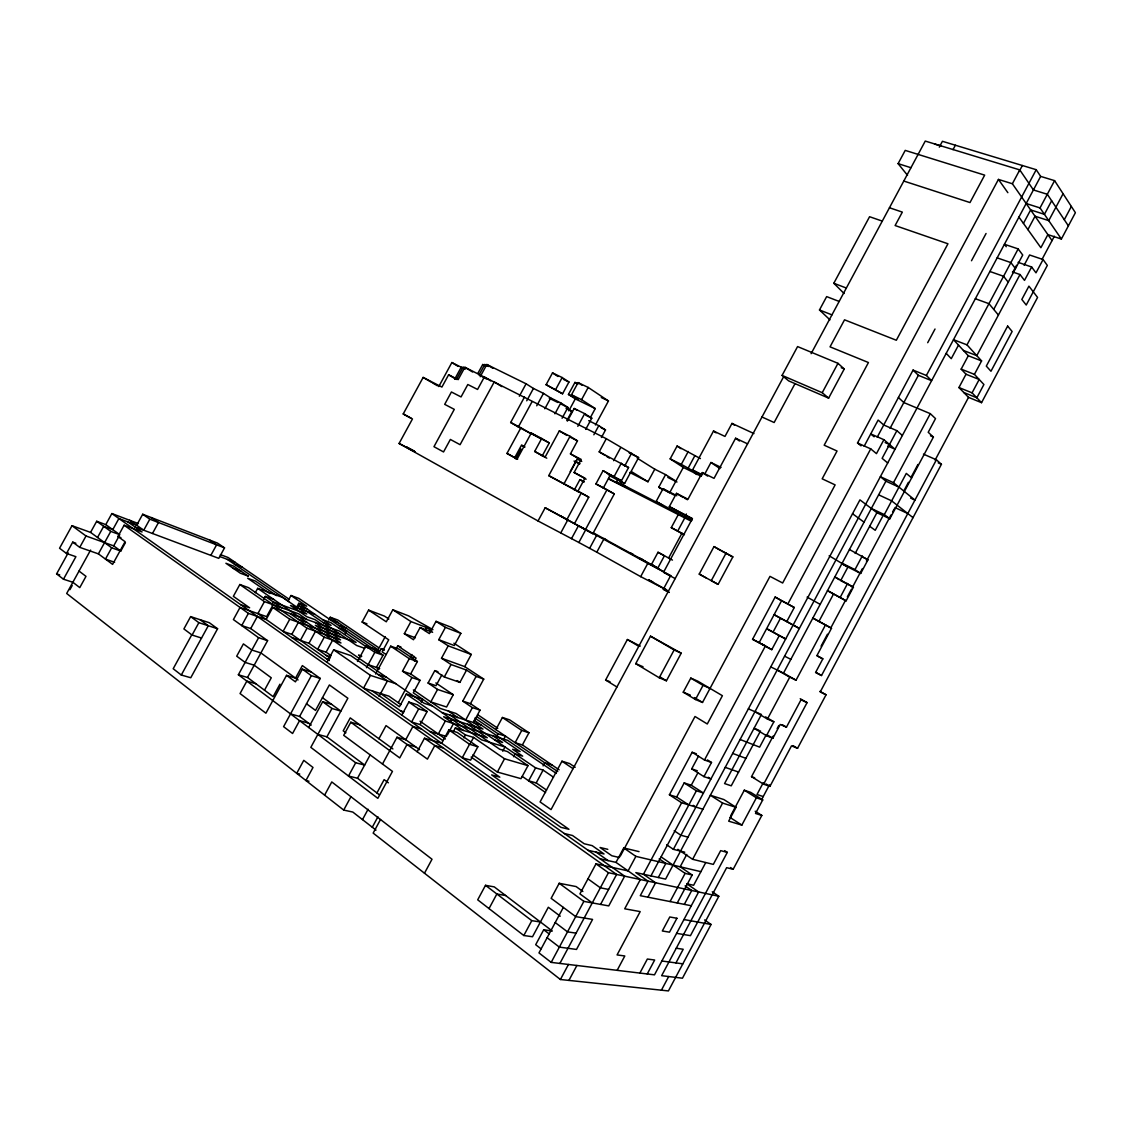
<?xml version="1.0" encoding="UTF-8"?>
<svg xmlns="http://www.w3.org/2000/svg" width="1132" height="1132" viewBox="0 0 1132 1132"><rect width="100%" height="100%" fill="white"/><g stroke="black" fill="none" stroke-linecap="round" stroke-linejoin="round"><path stroke-width="1.5" d="M705.717 862.598L693.633 885.266L686.77 883.767L698.642 891.959L654.494 974.836L551.185 962.384L538.973 952.903L563.34 907.425M730.649 815.818L744.304 790.207L750.7 792.372L762.727 799.914L755.511 813.455L761.822 815.436L733.168 869.277L726.645 867.678L690.449 935.655L676.596 933.348M819.922 691.327L826.049 694.779L797.551 748.323L791.509 745.861L769.93 786.386L763.633 784.193L751.521 776.665L773.156 736.083M777.146 728.583L778.759 725.57M821.082 646.174L827.45 634.217M830.633 628.232L844.967 601.361M847.344 596.875L851.321 589.418M852.113 587.933L862.442 568.547M866.419 561.104L890.997 514.975M892.582 512.004L894.167 509.032M903.676 491.217L908.416 482.303M911.585 476.374L917.911 464.502M1024.106 265.256L1029.582 254.983L1043.081 259.539L1047.326 265.412L1026.229 305.032L1021.828 299.442L1028.917 286.141L1037.563 297.419L981.543 402.667L968.525 397.374L958.931 387.54L966.021 374.239L961.167 369.131L968.299 355.745L953.498 339.671L966.997 344.864L981.586 360.924L974.426 374.367L983.906 384.512L976.845 397.785L963.757 392.493M647.235 973.959L654.664 960.021L647.363 959.03L639.877 973.067M684.322 904.369L691.737 890.474L685.115 885.903M736.055 807.328L722.598 803.083L710.344 795.244L723.9 799.56L736.055 807.328L728.683 821.167L741.856 825.087L756.388 797.805L762.727 799.914M758.907 730.253L754.068 728.272L766.463 735.673L772.859 738.276L780.203 724.494L786.457 727.154L801.017 699.817L807.074 702.632L763.633 784.193M831.496 628.246L812.861 618.086L831.496 628.246L816.865 655.711L822.837 658.852L815.578 672.507L821.521 675.521L936.405 459.804L923.443 454.13M846.113 600.837L827.506 590.635L846.113 600.837L853.415 587.14L834.822 576.924L839.208 579.711M843.198 564.656L860.702 573.457L867.989 559.774L849.439 549.515M666.691 844.797L673.37 849.325L859.938 499.877L876.918 512.683L889.837 518.796L933.405 437.065L928.212 432.283L935.513 418.599L930.306 413.661L903.831 402.553L898.412 397.516M1012.489 271.921L1020.017 274.538L976.789 355.646L963.445 350.467M1063.09 193.728L1048.756 220.627L1035.044 216.226L1027.898 229.612M1018.107 262.341L1031.634 266.982L1024.502 280.382L1020.017 274.538M763.322 782.608L756.997 794.48L763.209 796.574M935.089 460.13L968.525 397.374M1042.02 259.384L1054.359 236.234M724.664 850.627L727.31 852.382L661.64 975.685L682.469 978.204L711.066 924.462L704.613 919.948M981.543 402.667L972.077 392.846L979.194 379.475L966.021 374.239M1043.081 259.539L1035.992 272.84L1031.634 266.982M1064.292 219.721L1071.353 206.463M761.638 799.532L769.491 784.787M661.413 990.189L668.687 976.534M675.946 962.908L683.204 949.267L676.271 948.234M936.405 459.804L941.428 464.29L820.219 691.949L826.049 694.779M1018.927 217.089L1040.888 247.724L1047.878 234.607L1061.377 239.036L1075.4 212.689L1054.585 180.639L1040.648 176.394L1036.219 169.701L942.418 141.302L939.291 147.146M712.283 891.79L718.806 896.261L668.418 990.924L560.411 979.505L373.164 833.095L380.508 819.526M559.887 963.431L608.436 872.715L718.806 896.261M600.102 858.806L615.992 862.386L623.732 847.939L639.028 851.618M620.294 856.132L695.006 716.499L707.288 723.971L722.4 695.699L697.821 681.181L690.789 678.11L683.247 692.176L695.472 699.519L702.519 702.448L769.986 576.372L782.651 583.008L835.119 484.892L822.172 478.822L837.043 451.031L824.181 445.201L868.442 362.537L830.039 346.845L844.529 319.818L896.332 340.251L947.951 243.776L895.115 225.537L902.331 212.109L889.455 207.75M560.411 979.505L568.462 964.464M600.583 904.411L616.615 874.456L424.486 738.234L417.17 751.761M568.915 980.411L576.895 965.483M700.892 871.668L635.873 856.372L628.104 870.904L595.998 863.858L579.924 893.87L592.277 902.912M702.901 809.196L681.634 802.772L669.408 794.791L692.147 752.271L696.392 753.785M779.283 635.59L785.679 638.972L766.633 628.656L779.283 635.59L771.769 649.655L752.568 639.283L775.137 597.059L794.282 607.502L786.782 621.539L799.362 628.458L774.104 614.69L786.782 621.539M861.013 445.852L857.518 442.98L998.438 179.422L1012.376 183.752L1052.038 240.578M669.408 794.791L676.653 797.013L684.181 782.934L691.27 785.226L703.425 793.023L696.392 790.787L684.181 782.934M708.207 777.26L710.924 778.972L703.948 776.623L691.709 768.854L698.472 756.204M752.568 639.283L759.162 642.636L781.561 600.724L775.137 597.059M864.155 446.22L878.135 420.071L883.738 424.981L896.884 430.669L902.36 435.495M681.634 802.772L643.429 874.258L655.584 882.776L647.9 897.181M692.147 752.271L704.486 759.997L765.218 646.33M787.914 603.865L870.72 448.866L857.518 442.98M1012.376 183.752L1019.776 169.899L925.254 141.076L811.106 353.679M691.27 785.226L697.892 772.802M773.085 632.066L780.5 618.199M877.215 437.193L913.071 370.093L926.372 375.47L931.608 380.692L918.377 375.315L913.071 370.093M927.702 342.699L935.018 329.016M971.497 260.742L986.057 233.489M1019.154 171.54L1022.366 165.513M650.928 875.899L696.392 790.787M703.948 776.623L711.504 762.487L707.415 759.926M874.13 436.796L870.734 433.91L883.908 439.697L876.465 453.635L870.72 448.866M890.077 428.306L918.377 375.315M658.315 877.526L665.842 863.419L659.192 858.848M896.884 430.669L882.125 458.333L887.7 462.96M926.372 375.47L1036.219 169.701M1040.648 176.394L665.588 879.111L635.83 872.588L648.028 881.163L640.273 895.681L691.298 905.742M617.152 970.336L624.807 955.974L617.067 954.927L640.188 911.6L624.708 908.798L640.358 879.522L615.992 862.386M686.756 854.434L680.162 866.787L692.176 874.994L677.261 902.968M770.765 666.904L783.5 673.115L885.917 481.171L880.371 476.699L893.488 482.685L914.953 500.089L910.666 498.122M958.507 345.104L951.262 358.674L946.211 353.34M1023.441 223.4L1030.644 209.915L1044.426 214.33L1051.642 200.774M760.52 730.918L731.244 785.82L724.565 783.57L761.44 714.462L748.365 708.858M818.875 621.525L833.407 594.258M855.184 553.435L876.918 512.683M670.073 901.553L685.115 873.38L692.176 874.994M677.87 849.325L692.614 859.301L722.598 803.083M754.945 711.688L767.425 719.046L789.768 677.148L796.037 680.191L825.539 624.85M893.488 482.685L930.306 413.661M966.997 344.864L1018.163 248.913L1004.424 244.271L1006.263 246.719M1061.377 239.036L1040.025 207.92L1054.585 180.639M766.081 735.036L759.629 747.134L740.102 739.493M882.408 516.829L875.234 530.314L869.673 526.267M1012.574 272.699L1016.522 265.298M766.463 735.673L773.863 721.792L765.572 716.91M840.269 597.243L847.613 583.447M860.702 573.457L854.971 569.651L862.315 555.883M889.837 518.796L884.318 514.607L906.293 473.402L911.642 477.888M993.726 309.404L1022.72 255.025L1018.163 248.913M782.085 375.414L797.579 346.576L837.977 363.33L844.246 368.975L828.624 398.124L788.664 380.876L782.085 375.414L822.228 392.705L828.624 398.124M783.585 376.8L551.043 809.606L540.077 801.937L561.967 761.213L569.651 763.576L575.183 767.284M829.94 319.847L819.483 309.956L826.657 296.612L839.152 301.437M844.076 293.485L833.817 283.269L869.574 216.721L882.281 221.108M907.524 175.319L898.101 163.631L905.218 150.386L984.67 175.135L969.997 202.557L903.789 181.049M635.731 663.649L650.49 636.17L681.209 653.192L666.423 680.785L659.22 677.757L635.731 663.649L643.018 666.748M795.046 383.578L774.147 422.519L761.977 417M699.236 574.108L713.995 546.6L732.843 556.902L718.113 584.367L699.236 574.108L706.085 577.872M659.22 677.757L674.134 649.966L681.209 653.192M726.15 552.968L711.306 580.645L718.113 584.367M541.039 948.842L535.691 944.711L543.714 929.754L552.303 931.028L494.274 886.894L485.501 885.323L477.704 899.827L523.819 935.513L531.785 920.656L540.417 922M582.867 891.492L576.117 886.568L559.208 883.285L551.143 898.327L575.693 916.623L592.56 919.41L576.499 949.437L559.364 947.116L547.11 937.721M822.228 392.705L837.977 363.33M953.017 149.636L955.38 145.236M551.185 962.384L583.857 901.383L608.747 905.897L624.652 876.168L111.87 513.56L105.771 524.625L96.687 521.272L90.56 532.394L72.009 525.701L59.557 548.242L66.477 553.463L75.901 556.689L63.463 579.216L56.6 573.896L68.203 552.869M695.472 699.519L703.043 685.369L710.047 688.398M496.424 736.875L498.066 733.805L505.452 736.111L503.811 739.168M578.848 542.483L596.79 552.19L603.752 539.271L585.824 529.55L578.848 542.483L538.025 520.975L399.087 443.461L412.458 418.953L403.218 413.958L423.156 377.423L441.905 387.073L448.612 374.791L458.163 379.63L464.884 367.277L606.299 438.692L638.59 457.611L624.595 483.52L609.101 475.525M424.472 873.225L432.014 859.245L331.775 781.943L324.601 795.145M502.721 751.209L505.013 746.964L481.609 739.847L413.293 692.798L420.057 680.318L410.661 673.936L402.511 671.163L409.289 658.668L417.397 661.527L410.661 673.936M629.802 472.483L647.985 481.751L654.763 469.2L637.288 458.205M497.373 772.052L504.532 758.765L527.993 765.657L520.989 778.66L497.373 772.052L472.893 754.917M522.39 744.941L528.941 732.772L521.739 730.437L515.131 742.691L522.39 744.941L559.123 769.802M701.345 476.331L683.289 467.417L670.172 458.885L677.092 446.05L700.411 458.573M513.574 756.714L515.102 753.87L522.673 756.148L512.598 749.271L520.097 751.549L474.152 720.249M662.701 489.647L658.767 487.227L665.559 474.619L654.763 469.2M606.299 438.692L599.196 451.852L628.557 467.516L620.081 483.364L662.814 505.466L656.15 501.476L663.027 488.713L676.851 495.745M753.94 433.556L731.994 423.41L724.989 436.428L713.514 431.023L692.572 469.936L699.095 474.195L681.308 464.389L688.256 451.47M658.767 487.227L669.649 492.774L683.289 467.417M687.874 468.662L694.779 455.842M691.935 518.852L669.323 506.612L676.469 493.354L687.987 499.212L702.307 472.582L714.037 478.355L735.602 438.24L747.559 443.843M553.491 777.189L543.105 770.1L535.606 767.892L528.644 780.811L536.2 782.934L546.558 790.079M596.79 552.19L640.67 576.627L647.773 563.425L603.752 539.271M543.091 765.897L544.761 762.784L551.949 764.949M658.017 552.274L664.427 555.784L657.848 568.023L651.395 564.599L658.017 552.274L670.469 559.038M683.671 534.502L671.276 527.639L677.898 515.329M536.2 782.934L543.105 770.1M704.727 474.096L710.967 462.507L721.07 467.403M691.85 520.479L684.846 516.857L686.388 514.013M677.587 531.304L685.808 516.022M671.276 527.639L681.945 533.243L668.63 558.005L672.45 560.099M616.926 686.997L605.62 680.021L627.383 639.523L640.273 646.103M675.167 578.593L663.564 572.226L692.43 518.527L669.323 506.612M489.024 908.586L496.863 893.997L505.608 895.511M669.097 592.461L663.338 589.263L670.512 575.905L663.564 572.226M421.245 702.109L422.76 699.321L406.331 694.015L399.426 706.75L380.593 693.534M420.071 724.565L427.118 711.547L418.684 708.901L411.581 722.018L420.071 724.565L442.853 740.597M460.851 633.368L454.272 645.523L438.749 639.693L445.428 627.383L460.851 633.368L451.498 627.383L436.032 621.341L429.382 633.595L420.099 627.553L413.491 639.736L404.336 633.694L410.916 621.567L426.552 627.553L431.787 630.934M362.495 819.61L368.098 809.239M376.928 792.952L384.13 779.637L388.375 782.806M579.103 492.25L548.751 475.638L570.047 436.301L559.335 430.882L545.2 456.946L534.672 451.442L541.704 438.466L531.248 433.089L517.253 458.885L506.966 453.423L520.904 427.755L510.659 422.491L524.512 396.992M441.848 674.913L436.004 685.695L428.08 683.02L434.801 670.625L437.957 671.729M577.801 426.325L584.678 413.633L574.207 408.482L567.373 421.104M453.253 694.694L437.56 689.445L430.811 701.911L446.588 707.005L453.253 694.694L435.834 682.936M434.801 670.625L444.296 676.978L451.045 664.526L466.554 670.102L476.148 676.398L483.732 679.101L470.445 703.665L462.776 701.118L476.148 676.398M563.821 484.128L577.815 458.248L570.443 453.861L577.476 440.843L570.047 436.301M590.338 417.651L595.248 408.581L581.579 399.681L571.49 394.785L578.084 382.616L588.201 387.441L608.45 400.954L595.446 424.967M585.711 429.382L591.781 418.175L584.678 413.633M372.287 827.237L377.932 816.809M538.025 520.975L545.185 507.759L567.84 519.814L560.849 532.762M471.28 654.466L448.215 645.848L441.508 658.23L464.7 666.621L471.28 654.466L453.904 643.217M570.231 471.577L575.933 461.035M444.296 676.978L459.903 682.398L466.554 670.102M593.861 434.773L598.786 425.66L588.697 420.68M586.15 479.204L574.122 472.497L581.197 459.408L570.443 453.861M438.296 734.017L445.329 721.013L507.773 740.399L556.364 773.425M601.432 437.49L605.507 429.948L598.786 425.66M574.348 489.915L579.909 479.614L584.098 481.808M450.182 722.103L451.725 719.273M477.846 746.752L469.554 744.276L462.266 757.761L470.629 760.138L477.846 746.752L457.229 732.432L448.866 729.899L441.664 743.229L424.486 738.234M447.31 735.036L453.507 723.546M545.185 507.759L566.849 519.645L581.282 492.944L548.751 475.638M452.998 732.305L455.347 727.947L487.298 737.767L467.587 724.239M465.677 720.051L472.398 707.613L480.039 710.132L473.36 722.485L483.024 729.079L443.631 716.726L463.497 730.451M566.849 519.645L574.433 523.692L588.767 497.16L581.282 492.944M574.433 523.692L592.857 533.667L614.294 493.948L595.927 483.916L603.073 470.671L621.426 480.732L607.219 473.402M463.894 737.866L465.464 734.951L473.586 737.413L504.532 758.765M571.476 538.691L578.509 525.673L584.367 528.771M613.615 460.682L620.619 447.706M603.243 488.161L610.346 475.015M473.855 729.461L475.355 726.673M585.414 529.705L607.007 489.717L595.927 483.916M614.195 476.402L621.383 463.101M470.459 743.215L473.586 737.413M624.567 466.243L631.614 453.21M608.492 478.397L623.081 485.953L616.416 481.991L618.072 478.921M589.56 548.454L596.578 535.45M495.858 729.616L502.41 717.49L509.669 719.881L528.941 732.772M322.45 697.694L340.874 711.094L331.959 708.476L310.819 747.361L377.847 798.343L392.45 771.387L343.704 735.319L350.807 722.23L359.693 724.777M357.486 661.47L365.806 646.16L374.027 649.032L383.055 655.173L376.404 667.399L379.008 669.182M432.933 629.647L408.525 615.85L392.818 609.78L386.295 621.793L368.593 610.12L362.127 622.02L388.715 639.792L382.149 651.876L386.012 654.494M317.88 734.399L326.893 736.833L347.864 698.232L329.37 684.973L315.531 710.429L306.503 703.764M366.485 667.696L374.833 652.315L383.055 655.173M377.197 651.424L385.22 636.651M378.824 653.136L381.258 648.664L384.441 649.768M519.333 396.228L526.083 383.79L486.831 364.504L480.194 376.687M395.733 683.657L370.475 675.38L363.542 688.143L388.941 696.166L400.997 704.599M375.569 674.007L390.682 646.174L398.832 649.075L417.397 661.527M526.734 400.799L533.441 388.446L526.083 383.79M396.101 648.877L397.742 645.834L400.926 646.98M546.77 458.177L542.27 455.828L549.261 442.937L518.315 427.005L532.054 401.676M546.119 384.682L552.515 372.895L562.165 377.536L568.957 382.008L562.576 393.78L546.119 384.682L562.576 393.78M379.078 696.336L387.427 680.94L350.764 655.57L333.671 649.782L326.879 662.277M536.738 405.794L543.473 393.37L533.441 388.446M517.607 459.309L514.678 457.752L521.597 445.003L524.625 446.744M515.584 458.828L520.946 448.951M544.846 408.765L550.704 397.969L543.473 393.37M410.308 657.508L411.935 654.508M424.925 630.538L426.552 627.553M555.755 389.366L562.165 377.536M326.893 736.833L364.645 765.062L355.689 762.77L348.5 776.028L357.5 778.236L379.39 794.82M412.345 659.319L413.987 656.291M414.425 661.173L416.081 658.102L397.742 645.834M398.294 702.717L411.935 677.573L420.057 680.318M554.935 413.803L560.821 402.935L550.704 397.969M357.5 778.236L370.192 754.832M378.909 738.757L386.026 725.612L419.548 749.639M595.248 408.581L575.297 398.888L568.448 394.445L574.971 382.404L577.829 383.776M90.602 550.067L66.675 593.479L343.704 810.073L350.948 796.73M562.08 418.246L567.924 407.463L560.821 402.935M401.775 715.099L408.836 702.052L417.284 704.741L427.118 711.547M568.816 410.845L575.297 398.888M566.92 420.467L571.844 411.383L566.283 407.845M382.489 764.015L396.992 737.243L405.737 739.734L412.925 726.461L421.5 729.008M581.579 399.681L588.201 387.441M66.477 553.463L72.731 542.143L79.749 547.364L98.385 553.859L112.606 564.387L125.1 541.69L117.898 536.526L124.11 525.234L248.389 613.36L266.19 619.487L272.784 607.431L339.345 631.005L356.113 642.452L289.75 619.232L283.099 631.401L291.815 634.359L329.157 660.621M295.721 608.917L298.777 603.314L306.701 606.2L291.009 595.503L287.995 601.021M297.178 608.676L298.721 605.846L306.744 608.747M291.815 634.359L298.409 622.275M264.506 690.195L271.27 677.799L254.191 665.206L245.12 662.404L236.701 656.178L243.408 643.896L251.856 650.051L260.898 652.923L298.07 679.964M300.376 640.387L307.013 628.232L340.548 639.891L315.149 622.444M438.777 386.564L451.866 362.551L464.361 368.791M279.944 684.195L273.152 696.661L247.498 677.474L238.371 674.757L258.605 637.712L267.591 640.67L247.498 677.474M290.542 713.896L299.598 716.443L320.271 678.45L302.357 665.602L295.537 678.125L286.538 675.351L265.907 713.202L240.055 693.548L246.847 681.11L255.959 683.799M291.688 637.457L308.965 643.287L315.559 631.203M454.64 379.277L461.219 367.207L463.738 368.749M465.761 368.608L463.03 367.249L456.38 379.446L448.612 374.791M328.719 620.011L330.219 617.251L337.86 620.025L378.569 647.575M311.272 671.998L302.343 669.168L295.438 681.846L286.538 675.351M339.741 633.906L315.29 625.303L340.973 642.99L324.233 637.203L317.611 649.343L326.087 652.173L331.053 655.669M320.271 678.45L311.357 675.663L283.594 726.659L292.58 733.494L299.555 720.659L308.597 723.164M326.087 652.173L332.652 640.118M477.846 373.433L482.713 364.504L485.854 366.046M479.006 375.046L484.751 364.504L488.84 366.513M345.218 633.764L346.76 630.948L338.963 628.175M308.668 727.494L322.691 701.713L331.619 704.359M191.676 635.01L173.196 668.743L181.29 675.026L190.77 677.743L217.585 628.755L209.363 622.742L190.643 616.615L183.893 628.939L192.086 635.052L201.538 638.038M192.086 635.052L198.864 622.671L217.585 628.755M181.29 675.026L208.288 625.727L200.067 619.699M307.013 628.232L248.559 587.678L239.828 584.522L233.362 596.323L249.62 607.799L240.762 604.714M255.308 592.673L257.671 588.357L282.632 597.441L306.814 614.011L273.449 602.068L271.836 605.012M248.389 613.36L241.724 625.572L250.724 628.571L267.591 640.67M263.671 599.337L265.27 596.408L273.774 599.465M306.885 619.515L298.579 613.785L264.421 601.63L257.87 613.615L560.892 827.322L568.957 829.289L491.628 774.911L499.806 777.175L471.138 757.053M250.724 628.571L257.346 616.445M273.123 604.729L266.614 616.629L240.041 607.445L233.404 619.586L258.605 637.712M134.92 526.904L218.787 558.359L224.532 547.874L149.82 519.192L143.75 530.215L129.628 520.281M152.466 533.483L158.508 522.517L151.391 517.593M210.821 555.373L216.608 544.832L209.519 540.006M79.749 547.364L86.018 535.988L113.695 545.879L120.799 551.043L125.426 542.638M97.536 537.488L103.691 526.309L112.776 529.649L118.888 518.541L136.661 525.22L142.703 514.253L217.457 543.063L224.532 547.874M69.901 589.701L72.193 585.541M98.385 553.859L110.766 531.389L119.836 534.714L105.771 524.625M120.799 551.043L111.686 547.803L105.46 559.095L114.615 562.279M113.695 545.879L119.072 536.115M661.866 960.997L682.837 963.841M523.819 935.513L532.507 936.744L548.312 907.256L560.241 916.198M576.103 933.15L567.528 931.862L555.218 922.566M683.954 919.552L711.066 924.462M608.591 889.427L600.37 887.813L587.961 878.857M343.704 810.073L352.802 812.054L375.994 830.124M588.046 850.288L604.035 853.967L592.206 845.646L584.225 843.764L572.495 835.501L564.359 833.534M619.544 857.547L611.846 855.764L600.059 847.5L607.799 849.325M308.965 781.236L305.909 780.528L312.998 767.468L303.772 760.35L296.711 773.326L299.768 774.062M692.614 859.301L713.33 864.395L720.659 850.641L727.31 852.382M673.37 849.325L684.761 852.184M687.987 837.142L680.884 835.232L674.191 830.761M415.755 746.922L407.025 744.46L399.738 757.916L350.807 722.23M443.404 748.011L434.787 745.535L427.429 759.133L396.992 737.243M429.962 731.527L446.532 736.465M934.565 144.047L940.947 145.986M400.587 710.868L403.954 711.901M495.024 740.13L502.636 742.479L492.788 735.743M441.961 712.552L480.958 724.89M1026.172 203.519L1040.025 207.92M898.101 163.631L910.949 167.72M432.311 705.901L424.175 703.297L257.671 588.357M63.463 579.216L72.844 582.258L79.778 587.607L85.99 576.358L79.028 571.066M56.6 573.896L59.727 574.914M326.61 658.838L329.454 659.772M378.116 674.502L386.451 677.247M326.341 655.47L330.572 656.871M368.155 664.625L379.673 668.488M361.787 656.192L358.504 655.074L361.051 656.829M691.709 768.854L697.326 770.779M997.165 257.87L1010.876 262.596L1015.475 268.609M364.617 648.268L356.693 645.509L298.721 605.846M989.892 271.482L1003.575 276.279L1008.23 282.193M72.731 542.143L75.858 543.233M371.706 647.914L379.362 650.589M298.466 619.374L306.928 622.359M323.101 622.529L331.082 625.373L298.777 603.314M704.486 759.997L711.504 762.487M725.23 767.354L738.573 772.081M751.521 776.665L754.69 777.797M322.889 619.77L330.785 622.6L368.211 648.098M338.595 625.402L346.307 628.161M314.781 614.237L290.471 605.493L306.843 616.742L315.021 619.643L340.138 636.863M330.502 619.897L338.227 622.685M975.345 298.735L988.958 303.687L998.424 315.05M117.898 536.526L120.926 537.629M362.127 622.02L366.938 623.789M291.009 595.503L298.862 598.404L377.352 651.749M404.336 633.694L415.373 637.783M732.673 753.417L745.889 758.341M233.093 568.207L240.96 571.136M234.465 564.231L242.163 567.132M124.11 525.234L142.08 531.955L127.831 521.894M219.608 556.463L235.131 562.307M368.593 610.12L384.47 616.119L388.842 619.006M111.87 513.56L138.359 523.578M220.415 554.609L228.14 557.538L289.452 599.479M833.817 283.269L846.34 288.037M420.099 627.553L432.608 632.307M968.299 355.745L981.586 360.924M819.483 309.956L831.935 314.866M961.167 369.131L974.426 374.367M605.62 680.021L610.035 681.775M958.931 387.54L972.077 392.846M841.232 367.73L844.246 368.975M683.247 692.176L690.35 695.133M767.425 719.046L773.863 721.792M930.476 435.806L933.405 437.065M938.202 462.875L941.428 464.29M885.139 442.57L889.511 444.494M887.785 446.022L895.03 449.22L883.908 439.697M885.917 481.171L898.964 487.128M878.63 494.811L891.648 500.868L913.029 517.635M894.959 507.546L907.793 513.532M871.343 508.48L884.318 514.607M563.439 379.362L568.957 382.008M601.29 397.516L608.45 400.954M568.448 394.445L578.395 399.285L571.49 394.785M585.824 415.246L591.781 418.175M549.289 398.28L557.85 402.497M560.722 403.912L567.924 407.463M670.172 458.885L681.308 464.389M692.572 469.936L702.533 474.846M566.17 408.581L571.844 411.383M601.191 427.811L605.507 429.948M862.301 556.958L867.989 559.774M482.26 376.829L486.435 378.923M629.194 452.913L638.59 457.611M829.176 555.784L847.925 567.033L840.666 580.645L853.415 587.14M842.137 563.212L854.971 569.651M667.781 477.393L676.978 482.02M569.849 436.98L577.476 440.843M621.61 463.993L628.557 467.516M684.662 498.264L687.534 499.736M761.765 643.966L765.671 645.947M784.575 656.164L790.843 659.348M671.219 493.58L674.361 495.179M648.834 579.895L652.853 581.961M640.67 576.627L666.691 589.998M663.338 589.263L668.856 592.093M577.263 459.097L581.735 461.403M656.15 501.476L684.846 516.857M616.416 481.991L626.803 487.354L620.081 483.364M575.693 461.417L579.909 463.596M690.874 521.045L609.356 479.331M574.066 461.049L579.612 463.936M399.087 443.461L415.104 451.824L405.978 446.73L413.845 450.833M574.122 472.497L584.961 478.171L577.844 491.345L588.767 497.16M521.909 445.569L524.809 447.083M722.244 551.355L732.843 556.902M807.116 597.102L820.176 604.361M651.254 564.344L653.815 565.717M644.858 561.118L638.236 557.595L663.904 571.802M652.994 565.816L659.631 569.339M647.773 563.425L670.936 575.721M781.561 600.724L794.282 607.502M403.218 413.958L411.213 418.331M603.865 538.422L606.695 539.978M630.439 552.897L633.326 554.482M640.613 558.472L643.514 560.071M650.872 564.104L657.848 568.023M593.38 532.889L651.395 564.599M817.29 655.81L822.837 658.852M560.397 515.852L592.857 533.667M816.002 672.45L821.521 675.521M648.877 580.037L666.649 589.928M759.162 642.636L771.769 649.655M506.966 453.423L514.678 457.752M783.5 673.115L796.037 680.191M777.175 670.031L789.768 677.148M800.225 698.713L807.074 702.632M579.909 479.614L583.871 481.892M534.672 451.442L542.27 455.828M607.007 489.717L614.294 493.948M681.945 533.243L684.45 534.7M650.49 636.17L674.134 649.966M713.995 546.6L720.73 550.562M423.156 377.423L431.009 382.022M432.311 382.772L437.476 385.8M782.353 724.735L786.457 727.154M510.659 422.491L518.315 427.005M627.383 639.523L638.802 646.273M541.704 438.466L549.261 442.937M531.248 433.089L538.832 437.575M520.904 427.755L531.516 434.037M690.789 678.11L703.043 685.369M793.008 745.62L797.551 748.323M603.073 470.671L624.595 483.52M767.369 735.008L772.859 738.276M660.536 677.247L666.423 680.785M694.411 697.581L702.519 702.448M559.335 430.882L566.807 435.424M463.03 367.249L465.577 368.806M599.196 451.852L604.997 455.404M606.455 456.295L609.313 458.05M631.769 471.803L647.985 481.751M451.866 362.551L458.177 366.414M663.027 488.713L669.649 492.774M464.884 367.277L472.596 372.018M501.872 386.62L494.245 381.909L460.087 444.692L450.366 439.442L443.546 451.951L433.966 446.687L454.286 409.36L444.692 404.35L451.427 391.983L461.049 396.936L467.813 384.512L477.562 389.45L484.355 376.984L490.736 380.918M676.469 493.354L683.233 497.542M765.911 783.896L769.93 786.386M484.751 364.504L487.708 366.358M482.713 364.504L485.642 366.329M486.831 364.504L492.802 368.254M744.304 790.207L756.388 797.805M665.559 474.619L675.931 481.157M755.186 811.219L761.822 815.436M574.207 408.482L577.065 410.308M436.032 621.341L445.428 627.383M729.843 817.332L741.856 825.087M392.818 609.78L410.916 621.567M438.749 639.693L448.215 645.848M693.223 805.333L695.911 807.088M694.355 472.879L696.916 474.549M676.653 797.013L688.822 804.951M702.307 472.582L707.613 476.063M464.7 666.621L483.732 679.101M552.515 372.895L557.949 376.489M441.508 658.23L451.045 664.526M578.084 382.616L582.202 385.361M574.971 382.404L577.702 384.215M677.092 446.05L681.025 448.682M457.201 680.587L459.903 682.398M730.536 867.522L733.168 869.277M502.41 717.49L521.739 730.437M390.682 646.174L409.289 658.668M561.967 761.213L573.047 768.656M710.967 462.507L719.938 468.549M470.445 703.665L480.039 710.132M462.776 701.118L472.398 707.613M381.258 648.664L383.805 650.376M477.704 714.688L497.769 728.272M428.08 683.02L437.56 689.445M330.219 617.251L377.961 649.641M476.968 716.797L557.751 771.599M474.902 718.056L498.066 733.805M365.806 646.16L374.833 652.315M402.511 671.163L411.935 677.573M535.606 767.892L456.083 713.5L440.334 708.462L413.364 689.926M227.405 559.406L289.311 601.842M448.258 710.995L457.866 717.589M527.993 765.657L507.433 751.563L499.665 749.228L449.97 715.084M661.145 856.938L685.115 873.38M276.548 595.573L255.507 581.126L247.653 578.226L269.968 593.592M265.27 596.408L281.712 607.785M290.047 613.558L324.233 637.203M406.331 694.015L445.329 721.013M455.347 727.947L465.464 734.951M522.234 776.368L545.582 792.556M142.703 514.253L149.82 519.192M623.732 847.939L635.873 856.372M239.828 584.522L264.421 601.63M272.784 607.431L289.75 619.232M333.671 649.782L370.475 675.38M408.836 702.052L418.684 708.901M448.866 729.899L469.554 744.276M308.965 643.287L330.12 658.117M420.057 721.211L445.428 739.012M372.131 690.845L403.36 712.82M596.097 852.141L608.11 860.617M713.514 431.023L716.061 432.834M595.998 863.858L608.436 872.715M735.602 438.24L739.451 441.013M96.687 521.272L110.766 531.389M302.343 669.168L311.357 675.663M392.903 748.931L350.241 717.9L343.208 730.833L345.897 732.828M852.538 513.744L864.041 522.149M90.56 532.394L111.686 547.803M322.691 701.713L331.959 708.476M731.994 423.41L734.512 425.25M72.009 525.701L86.018 535.988M559.208 883.285L583.857 901.383M190.643 616.615L198.864 622.671M299.598 716.443L311.201 725.103M238.371 674.757L355.689 762.77M485.501 885.323L531.785 920.656M543.714 929.754L549.077 933.843M998.438 179.422L1007.862 192.681M1019.776 169.899L1033.417 189.95L1047.312 194.28L1068.382 225.862M676.922 918.264L669.507 932.174L662.319 930.985L669.79 916.977L676.922 918.264M1007.636 326.087L986.312 366.117L990.967 371.254L1012.135 331.492L1007.636 326.087M248.205 576.103L240.338 573.202L225.905 563.269L233.786 566.198L248.205 576.103"/></g></svg>
